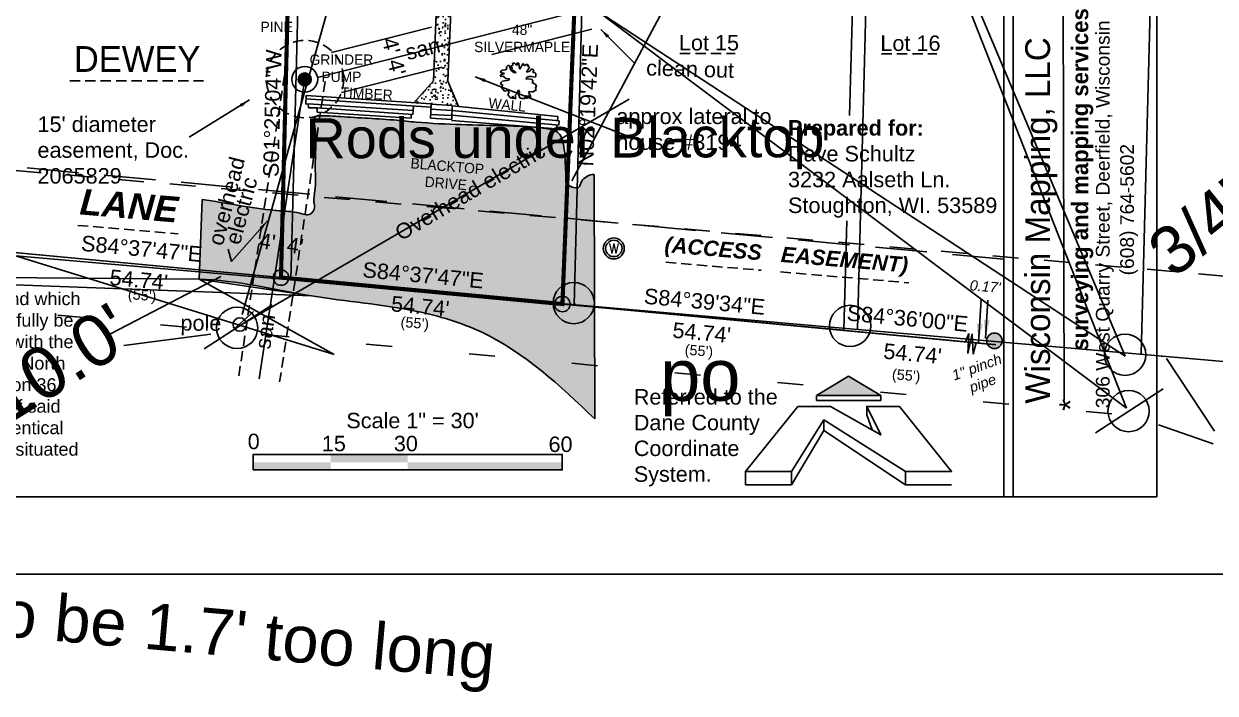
# Model space of a CAD drawing. Header units: feet. Extents: x 855601 to 859012, y 436230 to 437244.
# Drawn here: x 856515.7 to 856746.4, y 436823.5 to 436953.2 of the extents above; entities that cross this region are included whole.
import ezdxf
from ezdxf.enums import TextEntityAlignment as Align

# ---------------------------------------------------------------- set-up
doc = ezdxf.new("R2010")
doc.units = ezdxf.units.FT
doc.header["$LTSCALE"] = 40
doc.header["$MEASUREMENT"] = 0
for name, pattern in [('DASHED', [0.75, 0.5, -0.25]), ('ecw_17', [0.5, 0.125, -0.125, -0.125, -0.125]), ('ecw_2', [0.25, 0.125, -0.125])]:
    doc.linetypes.add(name, pattern=pattern)
for name, color, linetype in [('blacktop', 7, 'Continuous'), ('CC survey', 7, 'Continuous'), ('off', 7, 'Continuous'), ('SRF-VIEW', 7, 'Continuous'), ('Standard', 7, 'Continuous'), ('template', 7, 'Continuous')]:
    doc.layers.add(name, color=color, linetype=linetype)
doc.styles.add('SHR', font='SIMPLEX', dxfattribs={"height": 0.75})
doc.styles.add('Style1', font='arial.ttf', dxfattribs={"height": 3})
doc.styles.add('Style4', font='Rhythm')
doc.styles.add('Style5', font='counb___.ttf')
doc.dimstyles.get("Standard").update_dxf_attribs({"dimtxt": 0.18, "dimasz": 0.18, "dimexe": 0.18, "dimexo": 0.0625, "dimgap": 0.09, "dimtad": 0, "dimtih": 1, "dimtoh": 1, "dimdec": 4, "dimzin": 0, "dimdsep": 46, "dimtxsty": 'Standard', "dimcen": 0.09, "dimadec": 0, "dimazin": 0, "dimtfac": 1, "dimtdec": 4, "dimtofl": 0, "dimtmove": 0, "dimatfit": 3, "dimfxl": 1, "dimtolj": 1, "dimtzin": 0, "dimarcsym": 0})

# ---------------------------------------------------------------- blocks, each defined once
blk = doc.blocks.new('A$C5EA422D0')
for p, q in [((0.1703621535561979, 5.339129721571226), (-3.091990947723389e-07, 5.21271234669257)), ((-3.091990947723389e-07, 5.21271234669257), (0.2621621967991814, 4.974061009823345)), ((0.5113748535513878, 4.748976415547077), (0.1179872072534636, 4.60868396301521)), ((0.4719497566111386, 5.493913921993226), (0.1703621535561979, 5.339129721571226)), ((0.2621621967991814, 4.974061009823345), (0.773537359549664, 4.959877597051673)), ((0.9965625430922955, 5.606147884042002), (0.4719497566111386, 5.493913921993226)), ((0.8653374029090628, 4.889577203197405), (0.5113748535513878, 4.748976415547077)), ((0.773537359549664, 4.959877597051673), (0.8653374029090628, 4.889577203197405)), ((1.285200296784751, 5.690631690667942), (0.9965625430922955, 5.606147884042002)), ((1.258725049206987, 6.168242699524853), (1.245775199844502, 5.915407949825749)), ((1.245775199844502, 5.915407949825749), (1.285200296784751, 5.690631690667942)), ((1.507937705959193, 6.44944427482551), (1.258725049206987, 6.168242699524853)), ((1.757150362594984, 6.40720237151254), (1.507937705959193, 6.44944427482551)), ((2.0849254388595, 5.493913921993226), (1.757150362594984, 6.40720237151254)), ((2.675150795490481, 5.072419894160703), (2.0849254388595, 5.493913921993226)), ((2.203200729680248, 6.379143880971242), (2.098163062590174, 6.280784996633884)), ((2.098163062590174, 6.280784996633884), (2.307950622402132, 5.985708343680017)), ((2.596588375978172, 6.589736727357376), (2.203200729680248, 6.379143880971242)), ((2.307950622402132, 5.985708343680017), (2.268525525345467, 5.662573200126644)), ((2.268525525345467, 5.662573200126644), (2.675150795490481, 5.381371624884196)), ((2.766950838733464, 6.842879812116735), (2.42593813885469, 6.842879812116735)), ((2.42593813885469, 6.842879812116735), (2.478600859525613, 6.660037121211644)), ((2.478600859525613, 6.660037121211644), (2.596588375978172, 6.589736727357376)), ((2.675150795490481, 5.381371624884196), (3.09472591499798, 5.015994578076061)), ((3.09472591499798, 5.015994578076061), (2.675150795490481, 5.072419894160703)), ((3.05558859242592, 6.589736727357376), (2.766950838733464, 6.842879812116735)), ((3.278326001600362, 6.505561255849898), (3.05558859242592, 6.589736727357376)), ((3.619338701595552, 6.842879812116735), (3.225951055181213, 6.842879812116735)), ((3.225951055181213, 6.842879812116735), (3.225951055181213, 6.758396005549002)), ((3.225951055181213, 6.758396005549002), (3.409551141783595, 6.688095611694735)), ((3.409551141783595, 6.688095611694735), (3.278326001600362, 6.505561255849898)), ((3.658763798535801, 6.140184209041763), (3.619338701595552, 6.842879812116735)), ((3.842363885138184, 5.732565258920658), (3.658763798535801, 6.140184209041763)), ((4.012726347893476, 6.013766834163107), (3.842363885138184, 5.732565258920658)), ((4.327551574679092, 6.674220533983316), (4.012726347893476, 6.013766834163107)), ((4.537339134491049, 6.800637908803765), (4.327551574679092, 6.674220533983316)), ((4.550576758221723, 6.660037121211644), (4.537339134491049, 6.800637908803765)), ((4.747126694186591, 6.36496046819957), (4.550576758221723, 6.660037121211644)), ((5.061951920972206, 6.589736727357376), (4.747126694186591, 6.36496046819957)), ((5.455339567386545, 6.603920140187256), (5.061951920972206, 6.589736727357376)), ((5.140802114969119, 5.114353462413419), (5.402964620967396, 5.67644827789627)), ((5.678364750929177, 5.226895759522449), (5.140802114969119, 5.114353462413419)), ((5.324402201571502, 6.252726506150793), (5.455339567386545, 6.603920140187256)), ((5.560377234476618, 6.336901977658272), (5.324402201571502, 6.252726506150793)), ((5.402964620967396, 5.67644827789627), (5.612752180779353, 6.027641911874525)), ((5.612752180779353, 6.027641911874525), (5.560377234476618, 6.336901977658272)), ((6.084990020957775, 5.760932084464002), (5.678364750929177, 5.226895759522449)), ((6.4913275167346, 5.578089393558912), (6.084990020957775, 5.760932084464002)), ((6.242402634466998, 5.198837268981151), (6.517802764312364, 5.353313134342898)), ((6.45219019416254, 5.030177990847733), (6.242402634466998, 5.198837268981151)), ((6.753777797217481, 5.044053068559151), (6.45219019416254, 5.030177990847733)), ((6.517802764312364, 5.353313134342898), (6.4913275167346, 5.578089393558912)), ((6.924140259972773, 4.889577203197405), (6.753777797217481, 5.044053068559151)), ((6.911190410610288, 4.257181993918493), (6.924140259972773, 4.889577203197405)), ((0.1179872072534636, 4.60868396301521), (0.02618716389406472, 4.383907703799196)), ((0.02618716389406472, 4.383907703799196), (0.1835997772868723, 4.257181993918493)), ((0.2097872504964471, 3.119117285241373), (0.05237463710363954, 2.795982141688)), ((0.05237463710363954, 2.795982141688), (0.5113748535513878, 2.683748179639224)), ((0.1835997772868723, 4.257181993918493), (0.6425999937346205, 4.355540878255852)), ((0.4325246595544741, 3.41419393819524), (0.2097872504964471, 3.119117285241373)), ((0.4195748101919889, 2.487030410964508), (0.2883496700087562, 2.163586932409089)), ((0.5113748535513878, 2.683748179639224), (0.4195748101919889, 2.487030410964508)), ((1.665350319352001, 3.568669803556986), (0.4325246595544741, 3.41419393819524)), ((0.6425999937346205, 4.355540878255852), (0.7997248327592388, 4.173006522352807)), ((0.7997248327592388, 4.173006522352807), (1.127787683391944, 3.877929869340733)), ((1.127787683391944, 3.877929869340733), (1.836000556475483, 3.863746456569061)), ((1.836000556475483, 3.863746456569061), (1.665350319352001, 3.568669803556986)), ((5.035764447879046, 3.765387572231703), (5.10137701802887, 4.088831050787121)), ((5.534189761267044, 3.807629475544672), (5.035764447879046, 3.765387572231703)), ((5.10137701802887, 4.088831050787121), (5.586564707569778, 4.285548819461837)), ((6.215927386772819, 3.709270591207314), (5.534189761267044, 3.807629475544672)), ((5.586564707569778, 4.285548819461837), (6.071752397227101, 4.285548819461837)), ((6.071752397227101, 4.285548819461837), (6.766727646579966, 4.130764619039837)), ((6.150602591107599, 3.119117285241373), (6.426002720952965, 3.330018466687761)), ((6.530752613674849, 2.950458007049747), (6.150602591107599, 3.119117285241373)), ((6.426002720952965, 3.330018466687761), (6.215927386772819, 3.709270591207314)), ((6.79320289415773, 2.782107063976582), (6.530752613674849, 2.950458007049747)), ((6.766727646579966, 4.130764619039837), (6.911190410610288, 4.257181993918493)), ((7.015940303215757, 2.487030410964508), (6.79320289415773, 2.782107063976582)), ((6.83234021672979, 2.037169557530433), (7.015940303215757, 2.487030410964508)), ((0.2883496700087562, 2.163586932409089), (0.8653374029090628, 1.433141173853073)), ((0.8653374029090628, 1.433141173853073), (0.970375069999136, 1.447016251564492)), ((0.970375069999136, 1.447016251564492), (1.534125179052353, 1.559558548673522)), ((1.730962889501825, 1.166123011324089), (1.494987856596708, 0.772687474032864)), ((1.494987856596708, 0.772687474032864), (1.927800599834882, 0.1825341680087149)), ((1.534125179052353, 1.559558548673522), (1.730962889501825, 1.166123011324089)), ((1.927800599834882, 0.1825341680087149), (2.609538225340657, 0.02805830264696851)), ((2.570400902885012, 0.1544756775256246), (2.295000772923231, 0.4214938399964012)), ((2.295000772923231, 0.4214938399964012), (2.570400902885012, 0.3792519366834313)), ((2.570400902885012, 0.3792519366834313), (2.675150795490481, 0.09805036138277501)), ((2.609538225340657, 0.02805830264696851), (2.570400902885012, 0.1544756775256246)), ((2.675150795490481, 0.09805036138277501), (2.832563408883289, -1.878361217677593e-07)), ((2.832563408883289, -1.878361217677593e-07), (3.042350968695246, 0.02805830264696851)), ((2.898175979033113, 0.5898447830695659), (3.225951055181213, 0.9413467521662824)), ((2.989976022276096, 0.3370100333704613), (2.898175979033113, 0.5898447830695659)), ((3.042350968695246, 0.02805830264696851), (2.989976022276096, 0.3370100333704613)), ((3.225951055181213, 0.9413467521662824), (3.357176195480861, 1.348657367227133)), ((3.357176195480861, 1.348657367227133), (3.540776282083243, 1.65791743301088)), ((3.540776282083243, 1.65791743301088), (3.672001422266476, 1.57343362638494)), ((3.724376368685625, 1.250298482889775), (3.566963755176403, 0.8288044550572522)), ((3.566963755176403, 0.8288044550572522), (3.789988938719034, 0.140292264695745)), ((3.672001422266476, 1.57343362638494), (3.724376368685625, 1.250298482889775)), ((3.789988938719034, 0.140292264695745), (4.209564058226533, -1.878361217677593e-07)), ((4.78655179112684, -1.878361217677593e-07), (4.904539307579398, 0.5479112148168497)), ((4.904539307579398, 0.5479112148168497), (5.022526824031956, 0.5479112148168497)), ((5.206126910634339, 0.323134955659043), (5.009576974669471, -1.878361217677593e-07)), ((5.009576974669471, -1.878361217677593e-07), (5.324402201571502, 0.1122337742126547)), ((5.022526824031956, 0.5479112148168497), (5.206126910634339, 0.323134955659043)), ((5.324402201571502, 0.1122337742126547), (5.416202244814485, 0.3511934461421333)), ((5.416202244814485, 0.3511934461421333), (5.350589674664661, 0.5898447830695659)), ((5.350589674664661, 0.5898447830695659), (5.586564707569778, 0.4776108210207894)), ((5.46857719111722, 1.236423405178357), (5.717789847869426, 1.390899270540103)), ((5.704552224022336, 0.9271633393946104), (5.46857719111722, 1.236423405178357)), ((5.586564707569778, 0.4776108210207894), (5.612752180779353, 0.3511934461421333)), ((5.612752180779353, 0.3511934461421333), (5.599802331416868, 0.2105926585500129)), ((5.599802331416868, 0.2105926585500129), (5.77016479417216, 0.09805036138277501)), ((5.979952353867702, 0.3792519366834313), (5.704552224022336, 0.9271633393946104)), ((5.717789847869426, 1.390899270540103), (6.071752397227101, 1.348657367227133)), ((5.77016479417216, 0.09805036138277501), (5.979952353867702, 0.3792519366834313)), ((6.071752397227101, 1.348657367227133), (6.373340000282042, 1.306723798974417)), ((6.373340000282042, 1.306723798974417), (6.688165227067657, 1.489258154877461)), ((6.688165227067657, 1.489258154877461), (6.989752830122598, 1.601800451986492)), ((6.989752830122598, 1.601800451986492), (6.83234021672979, 2.037169557530433)), ((4.209564058226533, -1.878361217677593e-07), (4.78655179112684, -1.878361217677593e-07))]:
    blk.add_line(p, q)
blk = doc.blocks.new('A$C1FF03A70')
at = {"layer": 'CC survey', "color": 7}
for p, q in [((1131.362456733477, 659.1060481694294), (1135.197841015179, 806.3712419485091)), ((1076.468684701947, 663.9009168951889), (1080.052278840332, 801.4982595473994)), ((1021.574912670418, 668.6957856209483), (1024.860498479917, 794.8506622556015)), ((966.6811406388879, 673.490654346766), (969.7380453976803, 790.864987299894)), ((1185.879871046869, 654.3440535891568), (417.743420323357, 721.4393416045932)), ((949.9299643451814, 660.1558104584692), (963.0631126087392, 668.6852541710832)), ((1122.531635459512, 643.8685434664949), (1135.66478372307, 652.3979871791089))]:
    blk.add_line(p, q, dxfattribs=at)
at = {"layer": 'CC survey', "color": 7, "linetype": 'ecw_2'}
blk.add_line((1187.315645889845, 670.7814667250495), (419.1791951664491, 737.8767547404859), dxfattribs=at)
at = {"layer": 'CC survey', "color": 7, "linetype": 'ecw_17'}
blk.add_line((822.0188521683449, 675.9751768699498), (1128.922586016939, 647.2670168730547), dxfattribs=at)
at = {"layer": 'CC survey', "color": 7}
for points in [[(953.1524388731923, 674.1418765861308), (931.7842391440645, 663.0525073257741)], [(951.1988122222247, 663.0215744621237), (934.3781431376701, 660.7744876955403)], [(1136.281626477605, 658.2553786416538), (1145.569212859846, 644.1683051615837)], [(1134.75821887725, 645.4375101308688), (1145.315914321924, 641.7731199625996)]]:
    blk.add_lwpolyline(points, dxfattribs=at)
for centre in [(1021.489974922733, 669.0192360170768), (956.295890418347, 664.2197596211918), (1075.01575526176, 664.5813581091934), (1128.275779099204, 659.0156554266578), (1128.956656816532, 648.0924649580265)]:
    blk.add_circle(centre, 4, dxfattribs=at)
for points in [[(953.1524388731923, 674.1418765861308), (948.2026667795144, 672.8249392391299), (949.2262892994331, 670.8525123195141), (953.1524388731923, 674.1418765861308)], [(951.1988122222247, 663.0215744621237), (946.095712868846, 663.4608292217599), (946.3899672181578, 661.2581750514219), (951.1988122222247, 663.0215744621237)], [(1136.281626477605, 658.2553786416538), (1138.10615459329, 653.4693923368468), (1139.961440174375, 654.6925793333212), (1136.281626477605, 658.2553786416538)], [(1134.75821887725, 645.4375101308688), (1139.117465408635, 642.7483583255671), (1139.846118249581, 644.8477239568601), (1134.75821887725, 645.4375101308688)]]:
    blk.add_solid(points, dxfattribs=at)
at = {"layer": 'CC survey', "color": 7, "style": 'Style1'}
for s, height, rotation, p in [('3/4" pipe', 9.268593788146973, 38.7932098555303, (1137.628277190845, 673.6212237366708)), ('Rods under Blacktop', 7.753091335296631, 0.1334000015842744, (969.5253898483934, 697.0637903923634)), ("10.0'", 10, 31.96084526570214, (911.5738390901824, 645.1897921938798)), ('po', 10, 0.1334000015842744, (1038.246085575433, 650.0582151258131)), ("FB 191, P13 states that RM Long found this line to be 1.7' too long", 9, 354.9389691912897, (637.3036409642082, 628.7015807392308))]:
    blk.add_text(s, height=height, rotation=rotation, dxfattribs=at).set_placement(p)
blk = doc.blocks.new('*X15')
for p, q in [((69.5, 22.75), (70, 22.75)), ((69.50196081458769, 22.78125), (69.99803918541231, 22.78125)), ((69.50196081458769, 22.71875), (69.99803918541231, 22.71875)), ((69.50793854086204, 22.8125), (69.99206145913796, 22.8125)), ((69.50793854086204, 22.6875), (69.99206145913796, 22.6875)), ((69.51824379727826, 22.84375), (69.98175620272174, 22.84375)), ((69.51824379727826, 22.65625), (69.98175620272174, 22.65625)), ((69.5334936490539, 22.875), (69.9665063509461, 22.875)), ((69.5334936490539, 22.625), (69.9665063509461, 22.625)), ((69.55484381255005, 22.90625), (69.94515618744995, 22.90625)), ((69.58464054305847, 22.9375), (69.91535945694153, 22.9375)), ((69.62896927043101, 22.96875), (69.87103072956899, 22.96875)), ((69.55484381255005, 22.59375), (69.94515618744995, 22.59375)), ((69.58464054305847, 22.5625), (69.91535945694153, 22.5625)), ((69.62896927043101, 22.53125), (69.87103072956899, 22.53125))]:
    blk.add_line(p, q)
blk = doc.blocks.new('dh')
for radius in [0.05, 0.025]:
    blk.add_circle((0, 0), radius)
at = {"xscale": 0.1000000000000227, "yscale": 0.1000000000000227, "zscale": 0.1}
blk.add_blockref('*X15', (-6.975000000000023, -2.274999999999977), dxfattribs=at)
blk = doc.blocks.new('well')
for radius in [0.002032000000000001, 0.0015875]:
    blk.add_circle((3.552713678800501e-15, 2.486899575160351e-14), radius)
at = {"style": 'SHR'}
blk.add_text('W', height=0.001905000000000001, dxfattribs=at).set_placement((3.552713678800501e-15, -0.0009524999999737105), align=Align.CENTER)

msp = doc.modelspace()

# ---------------------------------------------------------------- hatches: boundary and pattern name
h = msp.add_hatch()
h.set_pattern_fill('AR-CONC', color=256, scale=0.4, style=0)
h.set_pattern_definition([(50, (0, 0), (2.869040730403014, -0.2510085399303805), [0.3, -3.3]), (355, (0, 0), (-0.5550053344520001, 3.008768534800048), [0.24, -2.64]), (100.4514, (0.23908672, -0.02091736), (2.314037526856086, 2.757758168243814), [0.2549607600000001, -2.804568448]), (46.18420000000001, (0, 0.8), (4.268964194502578, -0.6620760573160723), [0.45, -4.95]), (96.6356, (0.35574698, 0.744826772), (3.738650822194813, 3.896471483601767), [0.382441152, -4.206852]), (351.1842, (0, 0.8), (3.738647780534509, 3.896474403701299), [0.36, -3.96]), (21, (0.4, 0.6000000000000001), (2.387628208473847, -1.610475562661355), [0.3, -3.3]), (326.0000000000001, (0.4, 0.6000000000000001), (0.9732613276863269, 2.900600180187412), [0.24, -2.64]), (71.4514, (0.598968932, 0.465793576), (3.36089051432596, 1.29012198683981), [0.2549607600000001, -2.804568448]), (37.50000000000001, (0, 0), (0.04863942126916268, 1.331575415325246), [0, -2.608, 0, -2.68, 0, -2.65]), (7.499999999999999, (0, 0), (1.052278149768594, 1.577646847529441), [0, -1.528, 0, -2.548, 0, -1.01]), (327.5, (-0.892, 0), (2.135289744689636, -0.0902194869375192), [0, -1, 0, -3.12, 0, -4.14]), (317.5, (-1.292, 0), (2.332744677369545, 0.4004199293292706), [0, -1.3, 0, -2.072, 0, -2.94])])
h.paths.add_polyline_path([(856618.0689999999, 436974.889), (856618.8150000001, 436995.469), (856594.44, 436995.827), (856593.9023834058, 436979.1189054445), (856597.3860888422, 436979.0068102055), (856597.2044827213, 436973.3628396305), (856596.205, 436973.395), (856595.025, 436942.151), (856591.1851523112, 436937.9283668703), (856594.5715002033, 436937.6998467748), (856594.57, 436937.673), (856598.605, 436937.4189999999), (856598.6025858382, 436937.3253917338), (856599.8771390487, 436937.1973920156), (856597.7630000002, 436942.1200000001), (856599.2989999999, 436975.227)])
h.paths.add_polyline_path([(856599.4715375495, 436987.6379179748), (856613.9026425972, 436987.6379179748), (856613.9026425972, 436983.033552354), (856599.4715375495, 436983.033552354)], flags=24)
h = msp.add_hatch(color=256)
edge = h.paths.add_edge_path()
edge.add_arc((856703.6496657162, 436891.8032959588), 1.5, 0, 360)
at = {"layer": 'blacktop'}
h = msp.add_hatch(color=252, dxfattribs=at)
edge = h.paths.add_edge_path()
edge.add_line((856626.1747076106, 436898.457149496), (856626.1041132825, 436924.0316556453))
edge.add_spline(control_points=[(856626.1041132826, 436924.0316556453), (856625.1804337553, 436923.9912438597), (856623.687475543, 436923.3419974346), (856623.3184106144, 436921.2146444536), (856621.7405714487, 436921.5434511765), (856620.5345618087, 436922.1350924543), (856620.7241148725, 436923.5306080055), (856620.5409460559, 436925.1645306378), (856620.5237919183, 436927.6089400878), (856620.2229895801, 436930.0226092336), (856619.4746401139, 436932.1753458628), (856617.2321419595, 436932.9381451302), (856613.9127245835, 436933.286029592), (856608.0302009312, 436933.5071709855), (856600.4022760226, 436933.6545946646), (856593.30876841, 436933.9662993364), (856585.5691011986, 436934.8014231227), (856579.0844550657, 436935.039952189), (856574.1297277627, 436935.4688823598), (856571.7424981331, 436935.2789270642), (856572.535429507, 436930.6436629725), (856571.8968681478, 436926.7821413615), (856572.297649971, 436921.5874635865), (856571.6801021434, 436919.0675249032), (856572.1588597405, 436917.5040224844), (856571.1041857786, 436915.7548200667), (856569.072878005, 436916.6594193327), (856566.8668746806, 436916.8755512328), (856560.531921, 436917.2818534329), (856554.9390176424, 436918.5105939638), (856550.2377922611, 436919.1781106581)], knot_values=[0, 0, 0, 0, 2.773689390711908, 4.048207569218519, 5.296661130959905, 6.801052352973187, 7.453945908207373, 9.235558018201544, 11.84983125937102, 14.67027192686047, 16.74107979138864, 18.02993781193192, 21.4297724402317, 26.874917117016, 35.60743817308455, 44.36592174735655, 48.12395925111147, 59.02699635722957, 63.30421326103765, 63.90979306116528, 65.46324623583365, 73.89235341398849, 78.23633347873482, 80.55798433969835, 81.45618222009966, 83.05454732443164, 85.32355203949676, 86.9443776436894, 89.922998386172, 104.1681339631783, 104.1681339631783, 104.1681339631783, 104.1681339631783], degree=3, periodic=0)
edge.add_line((856550.237792261, 436919.1781106582), (856549.6963077476, 436905.6064925586))
edge.add_line((856549.6963077476, 436905.6064925586), (856626.1747076106, 436898.457149496))
edge = h.paths.add_edge_path()
edge.add_line((856549.6963077476, 436905.6064925587), (856549.621, 436903.719))
edge.add_spline(control_points=[(856549.621, 436903.719), (856556.9583276752, 436903.5545925545), (856570.880876895, 436899.9038699195), (856589.3972504819, 436898.573355307), (856609.2964293907, 436892.7007567182), (856619.5664375864, 436883.0493978423), (856626.2348871706, 436876.6556455095)], knot_values=[0, 0, 0, 0, 22.01750814690185, 42.65615078637619, 55.69365764159239, 83.40889891317087, 83.40889891317087, 83.40889891317087, 83.40889891317087], degree=3, periodic=0)
edge.add_line((856626.2348871706, 436876.6556455097), (856626.1747076107, 436898.457149496))
edge.add_line((856626.1747076107, 436898.457149496), (856549.6963077476, 436905.6064925587))
h.paths.add_polyline_path([(856589.6819236054, 436927.8122575426), (856605.9572579326, 436926.4370229036), (856605.4240036848, 436920.1261789807), (856589.1486693575, 436921.5014136198)], flags=24)

# ---------------------------------------------------------------- linework, layer by layer
for p, q in [((856675.6013806349, 436935.4225110984), (856677.8793552674, 437019.8973678681)), ((856570.326, 436939.336), (856570.292, 436937.666)), ((856594.5348399715, 436937.0437963526), (856570.312611312, 436938.6783791499)), ((856594.5715002032, 436937.6998467747), (856570.326, 436939.336)), ((856570.292, 436937.666), (856570.762, 436937.695)), ((856570.762, 436937.695), (856570.786, 436936.961)), ((856570.762, 436937.695), (856591.055, 436936.404)), ((856570.786, 436936.961), (856572.484, 436936.918)), ((856572.484, 436936.918), (856572.512, 436936.089)), ((856591.015, 436935.638), (856572.484, 436936.918)), ((856590.66, 436934.915), (856572.512, 436936.089)), ((856591.015, 436935.638), (856591.055, 436936.404)), ((856591.055, 436936.404), (856591.168, 436937.271)), ((856594.417, 436934.935), (856594.57, 436937.673)), ((856594.5071751572, 436936.6749754316), (856598.5421751572, 436936.4209754316)), ((856594.57, 436937.673), (856598.605, 436937.419)), ((856598.605, 436937.419), (856598.534, 436934.666)), ((856619.3571631906, 436934.3945530393), (856598.5421751572, 436936.4209754316)), ((856598.6025858384, 436937.3253917337), (856619.089, 436935.268)), ((856590.66, 436934.915), (856590.7113886729, 436935.6589714802)), ((856598.534, 436934.666), (856594.417, 436934.935)), ((856594.4443503144, 436935.6769508632), (856598.4793503145, 436935.4229508631)), ((856618.805, 436932.9), (856598.5292845268, 436934.4831591868)), ((856619.292, 436933.56), (856598.5558900946, 436935.5147807135)), ((856618.805, 436932.9), (856618.870959476, 436933.5996912391)), ((856619.089, 436935.268), (856619.0209712607, 436934.4272826692)), ((856619.292, 436933.56), (856619.3545697493, 436934.3948055213)), ((856565.796888958, 436916.945064238), (856565.796888958, 436916.945064238)), ((856674.4797263689, 436893.8278497131), (856675.0525862821, 436915.0713958182)), ((856456.262, 436914.313), (856703.8866203275, 436891.0348883017)), ((856510.97791062, 436909.1693956307), (856703.6917868195, 436891.053203751)), ((856510.97791062, 436909.1693956307), (856565.4776316144, 436904.0461143063)), ((856619.9773526088, 436898.922832982), (856674.4797263689, 436893.8278497131)), ((856622.48, 436898.899), (856622.4914498351, 436899.0241164866)), ((856698.0310404538, 436891.5907926126), (856698.7151928231, 436893.2026639289)), ((856698.7151928231, 436893.2026639289), (856698.4708498543, 436889.3683604525)), ((856698.4708498543, 436889.3683604525), (856699.3504845421, 436893.178238939)), ((856699.3504845421, 436893.178238939), (856699.5215246204, 436889.2218287713)), ((856699.5215246204, 436889.2218287713), (856700.1079477456, 436891.4198359415)), ((856736.1441342322, 436888.847), (856736.1286416915, 436888.6777074095))]:
    msp.add_line(p, q)
at = {"color": 252}
for p, q in [((856599.299, 436975.227), (856597.763, 436942.12)), ((856595.025, 436942.151), (856596.205, 436973.395)), ((856591.183, 436937.926), (856595.025, 436942.151)), ((856599.867, 436937.221), (856597.763, 436942.12))]:
    msp.add_line(p, q, dxfattribs=at)
at = {"linetype": 'DASHED', "ltscale": 0.1}
for p, q in [((856642.744701118, 436947.4764298602), (856653.4543773248, 436947.4764298602)), ((856681.7628459737, 436947.3831163602), (856692.4725221805, 436947.3831163602)), ((856524.5539339341, 436942.183912133), (856550.5009680516, 436942.183912133)), ((856526.1240660533, 436914.1695531664), (856545.5415578933, 436912.528812224)), ((856640.0182088787, 436907.0222524799), (856658.4665011726, 436905.4634070465)), ((856662.226666638, 436905.1456802525), (856687.0463056051, 436903.0484682045))]:
    msp.add_line(p, q, dxfattribs=at)
at = {"linetype": 'DASHED', "ltscale": 0.5}
msp.add_line((856705.4781384885, 436907.6156560358), (856413.5468108149, 436934.9059395141), dxfattribs=at)
at = {"const_width": 0.8}
msp.add_lwpolyline([(856568.2834547185, 437017.4097454775), (856567.823, 436998.806), (856565.4776316144, 436904.0461143063), (856619.9773526088, 436898.922832982), (856624.33, 437005.971), (856624.6762318411, 437014.4861588495)], dxfattribs=at)
for centre in [(856565.4776316144, 436904.0461143063), (856619.9773526088, 436898.922832982), (856703.6496657162, 436891.8032959588)]:
    msp.add_circle(centre, 1.5)
for points, start_tangent, end_tangent in [([(856550.2377922611, 436919.1781106581), (856564.3252647843, 436917.064581497), (856567.2944087192, 436916.8271666251), (856568.8977516507, 436916.5897490957), (856571.1543013566, 436916.3523342237), (856571.985662605, 436917.7174750522), (856571.8668955854, 436918.6077861368), (856572.045046115, 436920.9225917677), (856572.1104054479, 436925.2660801078), (856571.9916423727, 436933.69435058), (856572.1697889577, 436935.2375552198), (856572.7636201113, 436935.3562626558), (856577.0391894286, 436935.2375552198), (856587.9188795352, 436934.5244203647), (856591.660005153, 436934.1682953994), (856600.4054389006, 436933.6903591189), (856609.134732009, 436933.4529442469), (856614.5733976754, 436933.1873951547), (856617.9339560537, 436932.6721060261), (856619.1110630456, 436932.1471544791), (856620.0611913137, 436930.3071812494), (856620.4768719379, 436927.5175405597), (856620.5956350131, 436924.9059663388), (856620.6550185229, 436923.1253441696), (856620.6550185229, 436922.4724506144), (856621.8621702968, 436921.5746880937), (856623.1092121694, 436921.5153343757), (856623.7030393786, 436922.6430603322), (856626.1041132826, 436924.0316556453)], (0.9900696323787899, -0.1405778184541495), (0.9990443023417066, 0.0437090603716544)), ([(856549.621, 436903.719), (856571.4, 436900.487), (856591.819, 436897.484), (856604.238, 436893.516), (856626.2348871706, 436876.6556455095)], (0.999749057835209, -0.02240136954769111), (0.7218175932981705, -0.6920833490304742))]:
    msp.add_spline(points, degree=3, dxfattribs=dict(start_tangent=start_tangent, end_tangent=end_tangent))
at = {"layer": 'off'}
for p, q in [((856626.1041132826, 436924.0316556453), (856626.2348871706, 436876.6556455095)), ((856550.2377922611, 436919.1781106581), (856549.621, 436903.719))]:
    msp.add_line(p, q, dxfattribs=at)
at = {"layer": 'SRF-VIEW'}
for p, q in [((856621.801, 436922.789, 856.42), (856673.649, 437019.976, 843.33)), ((856673.649, 437019.976, 843.33), (856728.977, 436888.847, 860.284)), ((856729.227, 436878.773, 861.324), (856673.649, 437019.976, 843.33)), ((856728.977, 436888.847, 860.284), (856626.737, 436955.726, 854.044)), ((856626.737, 436955.726, 854.044), (856728.977, 436888.847, 860.284)), ((856729.227, 436878.773, 861.324), (856626.737, 436955.726, 854.044)), ((856575.759, 436889.175, 856.861), (856510.924, 436909.231, 858.379)), ((856571.4, 436900.487, 857.147), (856469.087, 436904.364, 861.008)), ((856469.087, 436904.364, 861.008), (856549.621, 436903.719, 857.477)), ((856549.621, 436903.719, 857.477), (856571.4, 436900.487, 857.147)), ((856549.621, 436903.719, 857.477), (856575.759, 436889.175, 856.861))]:
    msp.add_line(p, q, dxfattribs=at)
at = {"layer": 'Standard', "linetype": 'DASHED'}
for p, q in [((856623.716992897, 436959.9414804761, 854), (856571.567930353, 436946.7166529401)), ((856625.6835165294, 436952.1869472984, 854), (856573.5344539854, 436938.9621197624))]:
    msp.add_line(p, q, dxfattribs=at)
at = {"layer": 'Standard'}
for p, q in [((856557.9320135675, 436896.8769455511), (856575.1170487808, 436958.164104383)), ((856624.7002547132, 436956.0642138872, 854), (856572.5511921692, 436942.8393863513)), ((856570.0810976401, 436942.6101068229), (856561.2657009767, 436884.4209141448)), ((856557.779179126, 436894.9061367739), (856632.8800649302, 436938.6385057823)), ((856555.7166339385, 436893.4774880291), (856560.1437134596, 436897.4680566578))]:
    msp.add_line(p, q, dxfattribs=at)
at = {"layer": 'Standard', "linetype": 'DASHED', "ltscale": 0.1}
for p, q in [((856566.1262240706, 436943.209252088), (856557.3108274072, 436885.0200594098)), ((856574.0359712096, 436942.0109615579), (856565.2205745463, 436883.8217688797))]:
    msp.add_line(p, q, dxfattribs=at)
msp.add_circle((856570.132, 436942.503), 7.5, dxfattribs=at)
at = {"layer": 'Standard'}
msp.add_circle((856557.4961466914, 436894.952260028), 1.3041648787007, dxfattribs=at)
at = {"layer": 'template', "color": 7}
for p, q in [((856705.4781382447, 436861.4926501035), (856705.4781394311, 437085.9301676262)), ((856707.2922756597, 436861.5556541134), (856707.2922756597, 437085.9931720932)), ((856675.4044411795, 436884.9470290613), (856669.1649379312, 436881.2211973693)), ((856675.4044411795, 436884.9470290613), (856681.6439444277, 436881.2211973693)), ((856669.1649379312, 436880.2238857959), (856669.1649379312, 436881.2212065018)), ((856669.1649379312, 436881.2211973693), (856681.6439444277, 436881.2211973693)), ((856681.6439444277, 436881.2212065018), (856681.6439444277, 436880.2238857959)), ((856655.4593055963, 436866.5019430159), (856665.5797815453, 436879.0803875201)), ((856665.5797815453, 436879.0803875201), (856671.8993758372, 436879.0803875201)), ((856669.1649379312, 436880.2238857959), (856681.6439444277, 436880.2238857959)), ((856671.8993758372, 436879.0803875201), (856681.6439444277, 436873.5617812889)), ((856678.9095065218, 436879.0803920862), (856678.9095065218, 436877.4397174706)), ((856678.9095065218, 436879.0803875201), (856681.6439444277, 436873.5617812889)), ((856678.9095065218, 436879.0803875201), (856685.2291008136, 436879.0803875201)), ((856685.2291008136, 436879.0803875201), (856695.3495767625, 436866.5019430159)), ((856670.6262478787, 436876.4567894084), (856686.4501924247, 436866.5019430159)), ((856670.6262478787, 436876.4567894084), (856670.6262478787, 436874.3962989123)), ((856678.9095065218, 436877.4397174706), (856679.9439138557, 436874.5245496045)), ((856664.3586899342, 436863.9166415736), (856670.6262478787, 436874.3962989123)), ((856670.6262478787, 436874.3962989123), (856686.4501924247, 436863.9166415736)), ((856655.4593055963, 436863.9166415736), (856655.4593055963, 436866.5019430159)), ((856655.4593055963, 436866.5019430159), (856664.3586899342, 436866.5019430159)), ((856664.3586899342, 436863.9166415736), (856664.3586899342, 436866.5019430159)), ((856686.4501924247, 436866.5019430159), (856695.3495767625, 436866.5019430159)), ((856686.4501924247, 436866.5019430159), (856686.4501924247, 436863.9166415736)), ((856655.4593055963, 436863.9166415736), (856664.3586899342, 436863.9166415736)), ((856686.4501924247, 436863.9166415736), (856695.3495767625, 436863.9166415736))]:
    msp.add_line(p, q, dxfattribs=at)
for points in [[(856750.0317163446, 436846.5931541134), (856331.0817163447, 436846.5931541134), (856331.0817163447, 437100.9556541134), (856750.0317163446, 437100.9556541134), (856750.0317163446, 436846.5931541134)], [(856735.0692163447, 436861.5556541134), (856378.0431105369, 436861.5556541134), (856378.0431105369, 437085.9931720932), (856735.0692163447, 437085.9931720932), (856735.0692163447, 436861.5556541134)], [(856686.4501924247, 436866.5019430159), (856670.6262478787, 436876.4567894084), (856664.3586899342, 436866.5019430159), (856655.4593055963, 436866.5019430159), (856665.5797815453, 436879.0803875201), (856671.8993758372, 436879.0803875201), (856681.6439444277, 436873.5617812889), (856678.9095065218, 436879.0803875201), (856685.2291008136, 436879.0803875201), (856695.3495767625, 436866.5019430159), (856686.4501924247, 436866.5019430159), (856686.4501924247, 436866.5019430159)], [(856560.1032466586, 436866.7769304895), (856560.1032466586, 436869.7694131532), (856619.9532469641, 436869.7694131532), (856619.9532469641, 436866.7769304895), (856560.1032466586, 436866.7769304895)]]:
    msp.add_lwpolyline(points, close=True, dxfattribs=at)
msp.add_lwpolyline([(856716.9706451498, 436958.3947607836), (856717.1710975794, 436880.3194029576)], dxfattribs=at)
for points in [[(856681.6439444277, 436881.2211973693), (856669.1649379312, 436881.2211973693), (856681.6439444277, 436881.2211973693), (856675.4044411795, 436884.9470290613)], [(856575.0657330365, 436868.2731444241), (856575.0657330365, 436869.7694131532), (856590.0282924734, 436868.2731444241), (856590.0282924734, 436869.7694131532)], [(856560.1032466586, 436866.7769304895), (856560.1032466586, 436868.2731444241), (856575.0657330365, 436866.7769304895), (856575.0657330365, 436868.2731444241)], [(856590.0282924734, 436866.7769304895), (856590.0282924734, 436868.2731444241), (856619.9532469641, 436866.7769304895), (856619.9532469641, 436868.2731444241)]]:
    msp.add_solid(points, dxfattribs=at)

# ---------------------------------------------------------------- block references
at = {"xscale": 50, "yscale": 50, "zscale": 50}
msp.add_blockref('dh', (856570.0810976401, 436942.4538568229), dxfattribs=at)
msp.add_blockref('A$C5EA422D0', (856607.9134492443, 436938.7193470353))
at = {"xscale": 1000, "yscale": 1000, "zscale": 1000, "rotation": 359.9999996971991}
msp.add_blockref('well', (856629.933, 436909.689), dxfattribs=at)
at = {"layer": 'CC survey'}
msp.add_blockref('A$C1FF03A70', (855600.6774568207, 436230.09), dxfattribs=at)

# ---------------------------------------------------------------- texts
at = {"color": 250, "char_height": 2, "attachment_point": 8}
for s, insert in [('{\\C7;12"\\PPINE}', (856564.64437374, 436951.6218627304)), ('{\\C7;48"\\PSILVERMAPLE}', (856612.1689157774, 436947.7048043461)), ('{\\C7;GRINDER\\PPUMP}', (856577.1860507753, 436941.909250079))]:
    msp.add_mtext(s, dxfattribs=dict(at, insert=insert))
at = {"char_height": 3, "style": 'Style1'}
for s, insert, attachment_point in [('Lot 15', (856648.3628503273, 436951.0482312035), 2), ('Lot 16', (856687.380995183, 436950.9549177035), 2), ('{\\fArial|b1|i0|c0|p34;Prepared for: }\\PDave Schultz\\P3232 Aalseth Ln.\\PStoughton, WI. 53589', (856663.6675218964, 436934.5555455062), 1)]:
    msp.add_mtext(s, dxfattribs=dict(at, insert=insert, attachment_point=attachment_point))
at = {"insert": (856537.619278925, 436948.8992232137), "char_height": 5, "attachment_point": 2}
msp.add_mtext('DEWEY', dxfattribs=at)
at = {"style": 'Style1'}
for s, insert, char_height, attachment_point, rotation in [('S01°25\'04"W', (856565.3421560953, 436935.8469389607), 3, 8, 88.58218191269647), ('N02°19\'42"E', (856626.4447703646, 436937.4148763341), 3, 8, 87.6715993236371), ('{\\fArial|b1|i1|c0|p34;LANE}', (856535.8533648024, 436915.4990703745), 5, 8, 355.170089421341), ('S84°37\'47"E', (856538.368160631, 436908.1011707795), 3, 8, 354.62965564223856), ('{\\fArial|b1|i1|c0|p34;(ACCESS}', (856649.0039109718, 436907.2872696786), 3, 8, 355.170089421341), ('{\\fArial|b1|i1|c0|p34;EASEMENT)}', (856674.4210102283, 436905.1395733783), 3, 8, 355.170089421341), ('S84°37\'47"E', (856592.8678816254, 436902.9778894552), 3, 8, 354.62965564223856), ("54.74'", (856538.0873816034, 436905.1143391575), 3, 2, 354.62965564223856), ("{\\fArial|b0|i1|c0|p34;0.17'}", (856701.9358492167, 436903.3348992468), 2, 2, 355.17008942135624), ("(55')", (856538.6751652057, 436901.6573453274), 2, 2, 355.17008942135624), ('S84°39\'34"E', (856647.3681535718, 436897.8688298503), 3, 8, 354.6594047789634), ("54.74'", (856592.5871025978, 436899.9910578332), 3, 2, 354.62965564223856), ("(55')", (856591.4862287228, 436896.2602838296), 2, 2, 355.17008942135624), ('S84°36\'00"E', (856686.6586704917, 436894.5963353213), 3, 8, 354.59989816552377), ("54.74'", (856647.0889254059, 436894.8818528448), 3, 2, 354.6594047789634), ("(55')", (856646.5064633456, 436890.8914309246), 2, 2, 355.17008942135624), ("54.74'", (856687.9364493025, 436890.8138784608), 3, 2, 354.59989816552377), ('{\\fArial|b0|i1|c0|p34;1" pinch\\Ppipe}', (856699.8859340383, 436887.6624956038), 2, 2, 20), ("(55')", (856686.6458740635, 436886.1307071836), 2, 2, 355.17008942135624)]:
    msp.add_mtext(s, dxfattribs=dict(at, insert=insert, char_height=char_height, attachment_point=attachment_point, rotation=rotation))
at = {"color": 250, "char_height": 2, "attachment_point": 8}
for s, insert, rotation in [('{\\C7;TIMBER}', (856582.0174642693, 436938.6847080796), 356.9074624069966), ('{\\C7;WALL}', (856609.1964467015, 436936.536196145), 354.1824871047153), ('BLACKTOP \\PDRIVE', (856597.3284355407, 436921.3120208205), 355.170089421341)]:
    msp.add_mtext(s, dxfattribs=dict(at, insert=insert, rotation=rotation))
at = {"layer": 'Standard', "style": 'Style1'}
for s, rotation, p in [("4' 4'", 284.2300296395522, (856584.9902728712, 436950.1205140313, 219.8060703564385)), ('san', 13.87620152806747, (856590.0086526269, 436946.1572086401, 230.5442618967722)), ('clean out', 358.3455462236203, (856636.1693535789, 436943.2153306418)), ('Overhead electric', 30.55066589980745, (856588.7051693274, 436911.0714456751)), ('overhead', 75.53895378194149, (856554.1809623986, 436910.0410437446)), ('electric', 74.82976549889578, (856557.4958474601, 436910.2154014826)), ("4'  4'", 351.3854565194551, (856561.0625402378, 436909.784587782)), ('pole', 359.5850697242118, (856545.9944208809, 436893.7811169894)), ('san', 81.38545652017251, (856563.3573263374, 436890.0501231059))]:
    msp.add_text(s, height=3, rotation=rotation, dxfattribs=at).set_placement(p)
at = {"layer": 'Standard', "color": 7, "style": 'Style1'}
msp.add_text('*', height=4.360112362861634, rotation=90, dxfattribs=at).set_placement((856720.5475897635, 436878.2160652896))
at = {"layer": 'Standard', "char_height": 3, "attachment_point": 1, "style": 'Style1'}
for s, insert, width in [('approx lateral to\\Phouse #3194', (856630.4205772058, 436936.7950572245), 40.41668714303523), ("15' diameter\\Peasement, Doc. 2065829", (856518.3186413295, 436935.2586147637), 36.73503338883165)]:
    msp.add_mtext(s, dxfattribs=dict(at, insert=insert, width=width))
at = {"layer": 'Standard', "color": 7, "linetype": 'Continuous', "lineweight": 0, "attachment_point": 1, "style": 'Style1'}
for s, insert, char_height, width in [('Document # 2308778\\PLot Fourteen (14), Camp Dewy, reserving therefrom 1 rod off the South end thereof and which said rod so reserved is to be used for all purposes for which a public highway may lawfully be used, and at all times kept open and free from obstruction. There is also granted herewith the right to use in common with others the right of way which is 1 rod wide and which runs North from the highway and along the West line of the East 1/2 of the Northeast 1/4 of Section 36 and along the West line of Lot 2, of Section 25 of the Town of Dunn to the South line of said Camp Dewey. It being intended and understood that the lot hereby conveyed is the identical lot through which a ravine runs Northerly and Southerly through the West part thereof situated in the County of Dane in the State of Wisconsin.', (856381.4596224633, 436905.3774428157), 2.5, 144.9708140371486), ('Referred to the Dane County Coordinate System.', (856633.8053239991, 436882.4398008027), 2.9925, 34.21638521809382)]:
    msp.add_mtext(s, dxfattribs=dict(at, insert=insert, char_height=char_height, width=width))
at = {"layer": 'template', "color": 7}
for s, height, style, p in [('306 West Quarry Street, Deerfield, Wisconsin  53531', 2.66658631746769, 'Style1', (856725.9595274923, 436878.7325855439)), ('surveying and mapping services', 3.199903632330895, 'Style5', (856721.8054035857, 436889.8892403324)), ('Wisconsin Mapping, LLC', 4.799855320072175, 'Style4', (856714.4091971194, 436879.6109618231)), ('(608) 764-5602', 2.66658631746769, 'Style1', (856730.6644765434, 436904.4721093305))]:
    msp.add_text(s, height=height, rotation=90, dxfattribs=dict(at, style=style)).set_placement(p)
at = {"layer": 'template', "color": 7, "style": 'Style1'}
for s, p in [('Scale 1" = 30\'', (856578.1351149192, 436874.8516481562)), ('0', (856559.0256796586, 436870.8030716313)), ('30', (856587.337142087, 436870.3927580007)), ('15', (856573.3865608388, 436870.3927580007)), ('60', (856617.2898590375, 436870.2559867905))]:
    msp.add_text(s, height=2.992500856161118, dxfattribs=at).set_placement(p)

# ---------------------------------------------------------------- leaders
for points in [[(856700.5792691278, 436891.5166229881, 843.5), (856701.0962816918, 436899.7403039269, 843.5)], [(856701.9363337719, 436892.2654490852, 843.5), (856702.3961211491, 436899.6833883598, 843.5)]]:
    msp.add_leader(points, dimstyle='Standard', override={"dimscale": 40, "dimasz": 0.09, "dimgap": 0.09, "dimtad": 0, "dimpost": "'"})
at = {"layer": 'Standard'}
for points in [[(856627.3961649265, 436952.1434510715), (856633.9760523721, 436945.51418589)], [(856603.1044680013, 436942.9509860633), (856632.3139272749, 436931.5881588384)], [(856559.3780531826, 436938.4544653717), (856547.7132786275, 436931.2367776403)], [(856562.8723476657, 436915.0589737202), (856555.9036939782, 436907.1619283272), (856555.2192709731, 436909.5248215146)]]:
    msp.add_leader(points, dimstyle='Standard', override={"dimscale": 40, "dimasz": 0.05, "dimpost": "'"}, dxfattribs=at)

doc.saveas('drawing.dxf')
